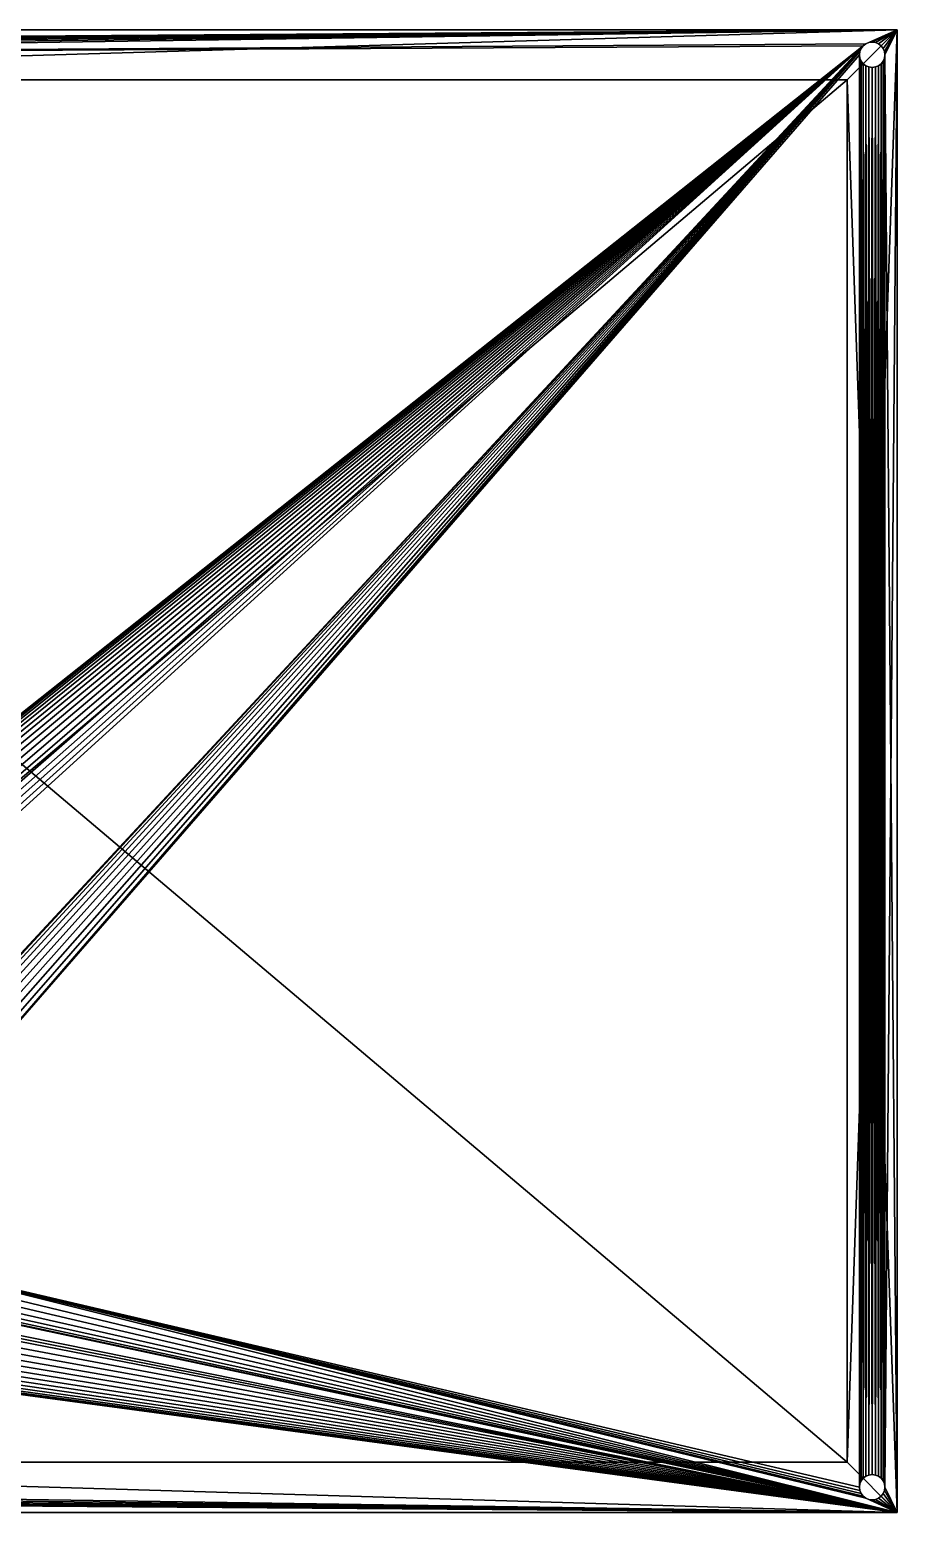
# Model space of a CAD drawing. Extents: x -692 to 250, y -336 to 206.
# Drawn here: x 180.6 to 249.6, y 87.6 to 205.6 of the extents above; entities that cross this region are included whole.
import ezdxf

# ---------------------------------------------------------------- set-up
doc = ezdxf.new("R2010")
doc.units = 0
doc.header["$LTSCALE"] = 25.4
doc.layers.get('0').update_dxf_attribs({"color": 13, "linetype": 'CONTINUOUS'})

# ---------------------------------------------------------------- blocks, each defined once
blk = doc.blocks.new('GROUP_1')
at = {"color": 0}
for p, q in [((-4, 114), (134, 114)), ((-4, 114), (134, 114)), ((-4, 114, 31.07), (134, 114, 31.07)), ((-4, 114, 31.07), (134, 114, 31.07)), ((134, 114), (134, -4)), ((134, 114), (134, -4)), ((134, 114), (134, 114, 31.07)), ((134, 114, 31.07), (134, -4, 31.07)), ((134, 114), (134, 114, 31.07)), ((134, 114, 31.07), (134, -4, 31.07)), ((130, 110), (0, 110)), ((130, 110), (0, 110)), ((130, 110, 31.07), (0, 110, 31.07)), ((130, 110, 31.07), (0, 110, 31.07)), ((130, 0), (130, 110)), ((130, 110), (130, 110, 31.07)), ((130, 0, 31.07), (130, 110, 31.07)), ((130, 0), (130, 110)), ((130, 0, 31.07), (130, 110, 31.07)), ((130, 110), (130, 110, 31.07)), ((0, 0), (130, 0)), ((0, 0), (130, 0)), ((0, 0, 31.07), (130, 0, 31.07)), ((0, 0, 31.07), (130, 0, 31.07)), ((130, 0), (130, 0, 31.07)), ((130, 0), (130, 0, 31.07)), ((134, -4), (-4, -4)), ((134, -4, 31.07), (-4, -4, 31.07)), ((134, -4), (-4, -4)), ((134, -4, 31.07), (-4, -4, 31.07)), ((134, -4), (134, -4, 31.07)), ((134, -4), (134, -4, 31.07))]:
    blk.add_line(p, q, dxfattribs=at)
mesh = blk.add_polyface(dxfattribs=at)
corners = [(-4, 114), (0, 110), (-4, -4), (134, 114), (130, 110), (130, 0), (0, 0), (134, -4)]
mesh.append_faces([[corners[k] for k in face] for face in [(0, 1, 2), (1, 3, 4), (4, 3, 5), (2, 6, 7), (6, 2, 1), (7, 5, 3)]], dxfattribs={"vtx0": -1, "vtx1": -1, "color": 0})
mesh.append_faces([[corners[k] for k in face] for face in [(1, 0, 3), (7, 6, 5)]], dxfattribs={"vtx0": -1, "vtx2": -1, "color": 0})
mesh = blk.add_polyface(dxfattribs=at)
corners = [(-4, 114, 31.07), (134, 114), (-4, 114), (134, 114, 31.07)]
mesh.append_faces([[corners[k] for k in face] for face in [(0, 1, 2), (1, 0, 3)]], dxfattribs={"vtx0": -1, "color": 0})
mesh = blk.add_polyface(dxfattribs=at)
corners = [(-4, -4, 31.07), (0, 0, 31.07), (-4, 114, 31.07), (134, -4, 31.07), (130, 0, 31.07), (130, 110, 31.07), (0, 110, 31.07), (134, 114, 31.07)]
mesh.append_faces([[corners[k] for k in face] for face in [(0, 1, 2), (1, 3, 4), (4, 3, 5), (2, 6, 7), (6, 2, 1), (7, 5, 3)]], dxfattribs={"vtx0": -1, "vtx1": -1, "color": 0})
mesh.append_faces([[corners[k] for k in face] for face in [(1, 0, 3), (7, 6, 5)]], dxfattribs={"vtx0": -1, "vtx2": -1, "color": 0})
mesh = blk.add_polyface(dxfattribs=at)
corners = [(134, 114), (134, -4, 31.07), (134, -4), (134, 114, 31.07)]
mesh.append_faces([[corners[k] for k in face] for face in [(0, 1, 2), (1, 0, 3)]], dxfattribs={"vtx0": -1, "color": 0})
mesh = blk.add_polyface(dxfattribs=at)
corners = [(130, 110, 31.07), (0, 110), (130, 110), (0, 110, 31.07)]
mesh.append_faces([[corners[k] for k in face] for face in [(0, 1, 2), (1, 0, 3)]], dxfattribs={"vtx0": -1, "color": 0})
mesh = blk.add_polyface(dxfattribs=at)
corners = [(130, 110, 31.07), (130, 0), (130, 0, 31.07), (130, 110)]
mesh.append_faces([[corners[k] for k in face] for face in [(0, 1, 2), (1, 0, 3)]], dxfattribs={"vtx0": -1, "color": 0})
mesh = blk.add_polyface(dxfattribs=at)
corners = [(0, 0, 31.07), (130, 0), (0, 0), (130, 0, 31.07)]
mesh.append_faces([[corners[k] for k in face] for face in [(0, 1, 2), (1, 0, 3)]], dxfattribs={"vtx0": -1, "color": 0})
mesh = blk.add_polyface(dxfattribs=at)
corners = [(134, -4, 31.07), (-4, -4), (134, -4), (-4, -4, 31.07)]
mesh.append_faces([[corners[k] for k in face] for face in [(0, 1, 2), (1, 0, 3)]], dxfattribs={"vtx0": -1, "color": 0})
blk = doc.blocks.new('GROUP_2')
at = {"color": 0}
for p, q in [((0, 110), (130, 110)), ((0, 0), (0, 110)), ((0, 0), (0, 110)), ((0, 0, 4), (0, 110, 4)), ((0, 110), (0, 110, 4)), ((0, 110, 4), (130, 110, 4)), ((0, 0, 4), (0, 110, 4)), ((0, 110), (130, 110)), ((0, 110), (0, 110, 4)), ((0, 110, 4), (130, 110, 4)), ((130, 110), (130, 0)), ((130, 110), (130, 0)), ((130, 110), (130, 110, 4)), ((130, 110, 4), (130, 0, 4)), ((130, 110, 4), (130, 0, 4)), ((130, 110), (130, 110, 4)), ((130, 0), (0, 0)), ((0, 0), (0, 0, 4)), ((130, 0, 4), (0, 0, 4)), ((130, 0), (0, 0)), ((130, 0, 4), (0, 0, 4)), ((0, 0), (0, 0, 4)), ((130, 0), (130, 0, 4)), ((130, 0), (130, 0, 4))]:
    blk.add_line(p, q, dxfattribs=at)
mesh = blk.add_polyface(dxfattribs=at)
corners = [(130, 110), (0, 0), (0, 110), (130, 0)]
mesh.append_faces([[corners[k] for k in face] for face in [(0, 1, 2), (1, 0, 3)]], dxfattribs={"vtx0": -1, "color": 0})
mesh = blk.add_polyface(dxfattribs=at)
corners = [(0, 110, 4), (0, 0), (0, 0, 4), (0, 110)]
mesh.append_faces([[corners[k] for k in face] for face in [(0, 1, 2), (1, 0, 3)]], dxfattribs={"vtx0": -1, "color": 0})
mesh = blk.add_polyface(dxfattribs=at)
corners = [(130, 0, 4), (0, 110, 4), (0, 0, 4), (130, 110, 4)]
mesh.append_faces([[corners[k] for k in face] for face in [(0, 1, 2), (1, 0, 3)]], dxfattribs={"vtx0": -1, "color": 0})
mesh = blk.add_polyface(dxfattribs=at)
corners = [(0, 110, 4), (130, 110), (0, 110), (130, 110, 4)]
mesh.append_faces([[corners[k] for k in face] for face in [(0, 1, 2), (1, 0, 3)]], dxfattribs={"vtx0": -1, "color": 0})
mesh = blk.add_polyface(dxfattribs=at)
corners = [(130, 110), (130, 0, 4), (130, 0), (130, 110, 4)]
mesh.append_faces([[corners[k] for k in face] for face in [(0, 1, 2), (1, 0, 3)]], dxfattribs={"vtx0": -1, "color": 0})
mesh = blk.add_polyface(dxfattribs=at)
corners = [(130, 0, 4), (0, 0), (130, 0), (0, 0, 4)]
mesh.append_faces([[corners[k] for k in face] for face in [(0, 1, 2), (1, 0, 3)]], dxfattribs={"vtx0": -1, "color": 0})
blk = doc.blocks.new('GROUP_3')
at = {"color": 0}
for p, q in [((-4, 114), (134, 114)), ((-4, 114, 4), (134, 114, 4)), ((-4, 114), (134, 114)), ((-4, 114, 4), (134, 114, 4)), ((134, 114), (134, -4)), ((134, 114, 4), (134, -4, 4)), ((134, 114), (134, 114, 4)), ((134, 114), (134, -4)), ((134, 114), (134, 114, 4)), ((134, 114, 4), (134, -4, 4)), ((131, 112), (131.03, 112.26)), ((131, 112, 4), (131.03, 112.26, 4)), ((131, 112), (131.03, 112.26)), ((131, 112, 4), (131.03, 112.26, 4)), ((131.03, 112.26), (131.13, 112.5)), ((131.03, 112.26, 4), (131.13, 112.5, 4)), ((131.03, 112.26), (131.13, 112.5)), ((131.03, 112.26, 4), (131.13, 112.5, 4)), ((131.03, 112.26), (131.03, 112.26, 4)), ((131.03, 112.26), (131.03, 112.26, 4)), ((131.13, 112.5), (131.29, 112.71)), ((131.13, 112.5, 4), (131.29, 112.71, 4)), ((131.13, 112.5), (131.29, 112.71)), ((131.13, 112.5, 4), (131.29, 112.71, 4)), ((131.13, 112.5), (131.13, 112.5, 4)), ((131.13, 112.5), (131.13, 112.5, 4)), ((131.29, 112.71), (131.5, 112.87)), ((131.29, 112.71, 4), (131.5, 112.87, 4)), ((131.29, 112.71), (131.5, 112.87)), ((131.29, 112.71, 4), (131.5, 112.87, 4)), ((131.29, 112.71), (131.29, 112.71, 4)), ((131.29, 112.71), (131.29, 112.71, 4)), ((131.5, 112.87), (131.74, 112.97)), ((131.5, 112.87, 4), (131.74, 112.97, 4)), ((131.5, 112.87), (131.74, 112.97)), ((131.5, 112.87, 4), (131.74, 112.97, 4)), ((131.5, 112.87), (131.5, 112.87, 4)), ((131.5, 112.87), (131.5, 112.87, 4)), ((131.74, 112.97), (132, 113)), ((131.74, 112.97, 4), (132, 113, 4)), ((131.74, 112.97), (132, 113)), ((131.74, 112.97, 4), (132, 113, 4)), ((131.74, 112.97), (131.74, 112.97, 4)), ((131.74, 112.97), (131.74, 112.97, 4)), ((132, 113), (132.26, 112.97)), ((132, 113, 4), (132.26, 112.97, 4)), ((132, 113), (132, 113, 4)), ((132, 113), (132.26, 112.97)), ((132, 113, 4), (132.26, 112.97, 4)), ((132, 113), (132, 113, 4)), ((132.26, 112.97), (132.5, 112.87)), ((132.26, 112.97, 4), (132.5, 112.87, 4)), ((132.26, 112.97), (132.26, 112.97, 4)), ((132.26, 112.97), (132.5, 112.87)), ((132.26, 112.97, 4), (132.5, 112.87, 4)), ((132.26, 112.97), (132.26, 112.97, 4)), ((132.5, 112.87), (132.71, 112.71)), ((132.5, 112.87, 4), (132.71, 112.71, 4)), ((132.5, 112.87), (132.71, 112.71)), ((132.5, 112.87, 4), (132.71, 112.71, 4)), ((132.5, 112.87), (132.5, 112.87, 4)), ((132.5, 112.87), (132.5, 112.87, 4)), ((132.71, 112.71), (132.87, 112.5)), ((132.71, 112.71, 4), (132.87, 112.5, 4)), ((132.71, 112.71), (132.87, 112.5)), ((132.71, 112.71, 4), (132.87, 112.5, 4)), ((132.71, 112.71), (132.71, 112.71, 4)), ((132.71, 112.71), (132.71, 112.71, 4)), ((132.87, 112.5), (132.97, 112.26)), ((132.87, 112.5, 4), (132.97, 112.26, 4)), ((132.87, 112.5), (132.87, 112.5, 4)), ((132.87, 112.5), (132.97, 112.26)), ((132.87, 112.5, 4), (132.97, 112.26, 4)), ((132.87, 112.5), (132.87, 112.5, 4)), ((132.97, 112.26), (133, 112)), ((132.97, 112.26, 4), (133, 112, 4)), ((132.97, 112.26), (133, 112)), ((132.97, 112.26, 4), (133, 112, 4)), ((132.97, 112.26), (132.97, 112.26, 4)), ((132.97, 112.26), (132.97, 112.26, 4)), ((131.03, 111.74), (131, 112)), ((131.03, 111.74, 4), (131, 112, 4)), ((131.03, 111.74), (131, 112)), ((131, 112), (131, 112, 4)), ((131.03, 111.74, 4), (131, 112, 4)), ((131, 112), (131, 112, 4)), ((131.13, 111.5), (131.03, 111.74)), ((131.13, 111.5, 4), (131.03, 111.74, 4)), ((131.03, 111.74), (131.03, 111.74, 4)), ((131.13, 111.5), (131.03, 111.74)), ((131.03, 111.74), (131.03, 111.74, 4)), ((131.13, 111.5, 4), (131.03, 111.74, 4)), ((131.29, 111.29), (131.13, 111.5)), ((131.29, 111.29, 4), (131.13, 111.5, 4)), ((131.29, 111.29), (131.13, 111.5)), ((131.13, 111.5), (131.13, 111.5, 4)), ((131.29, 111.29, 4), (131.13, 111.5, 4)), ((131.13, 111.5), (131.13, 111.5, 4)), ((131.5, 111.13), (131.29, 111.29)), ((131.5, 111.13, 4), (131.29, 111.29, 4)), ((131.5, 111.13), (131.29, 111.29)), ((131.29, 111.29), (131.29, 111.29, 4)), ((131.5, 111.13, 4), (131.29, 111.29, 4)), ((131.29, 111.29), (131.29, 111.29, 4)), ((131.74, 111.03), (131.5, 111.13)), ((131.74, 111.03, 4), (131.5, 111.13, 4)), ((131.5, 111.13), (131.5, 111.13, 4)), ((131.74, 111.03), (131.5, 111.13)), ((131.5, 111.13), (131.5, 111.13, 4)), ((131.74, 111.03, 4), (131.5, 111.13, 4)), ((132, 111), (131.74, 111.03)), ((132, 111, 4), (131.74, 111.03, 4)), ((131.74, 111.03), (131.74, 111.03, 4)), ((132, 111), (131.74, 111.03)), ((131.74, 111.03), (131.74, 111.03, 4)), ((132, 111, 4), (131.74, 111.03, 4)), ((132.26, 111.03), (132, 111)), ((132.26, 111.03, 4), (132, 111, 4)), ((132.26, 111.03), (132, 111)), ((132.26, 111.03, 4), (132, 111, 4)), ((132, 111), (132, 111, 4)), ((132, 111), (132, 111, 4)), ((132.5, 111.13), (132.26, 111.03)), ((132.5, 111.13, 4), (132.26, 111.03, 4)), ((132.5, 111.13), (132.26, 111.03)), ((132.5, 111.13, 4), (132.26, 111.03, 4)), ((132.26, 111.03), (132.26, 111.03, 4)), ((132.26, 111.03), (132.26, 111.03, 4)), ((132.71, 111.29), (132.5, 111.13)), ((132.71, 111.29, 4), (132.5, 111.13, 4)), ((132.71, 111.29), (132.5, 111.13)), ((132.71, 111.29, 4), (132.5, 111.13, 4)), ((132.5, 111.13), (132.5, 111.13, 4)), ((132.5, 111.13), (132.5, 111.13, 4)), ((132.87, 111.5), (132.71, 111.29)), ((132.87, 111.5, 4), (132.71, 111.29, 4)), ((132.87, 111.5), (132.71, 111.29)), ((132.87, 111.5, 4), (132.71, 111.29, 4)), ((132.71, 111.29), (132.71, 111.29, 4)), ((132.71, 111.29), (132.71, 111.29, 4)), ((132.97, 111.74), (132.87, 111.5)), ((132.97, 111.74, 4), (132.87, 111.5, 4)), ((132.97, 111.74), (132.87, 111.5)), ((132.97, 111.74, 4), (132.87, 111.5, 4)), ((132.87, 111.5), (132.87, 111.5, 4)), ((132.87, 111.5), (132.87, 111.5, 4)), ((133, 112), (132.97, 111.74)), ((133, 112, 4), (132.97, 111.74, 4)), ((133, 112), (132.97, 111.74)), ((133, 112, 4), (132.97, 111.74, 4)), ((132.97, 111.74), (132.97, 111.74, 4)), ((132.97, 111.74), (132.97, 111.74, 4)), ((133, 112), (133, 112, 4)), ((133, 112), (133, 112, 4)), ((131.5, -1.13), (131.29, -1.29)), ((131.5, -1.13, 4), (131.29, -1.29, 4)), ((131.5, -1.13), (131.29, -1.29)), ((131.5, -1.13, 4), (131.29, -1.29, 4)), ((131.74, -1.03), (131.5, -1.13)), ((131.74, -1.03, 4), (131.5, -1.13, 4)), ((131.74, -1.03), (131.5, -1.13)), ((131.74, -1.03, 4), (131.5, -1.13, 4)), ((131.5, -1.13), (131.5, -1.13, 4)), ((131.5, -1.13), (131.5, -1.13, 4)), ((132, -1), (131.74, -1.03)), ((132, -1, 4), (131.74, -1.03, 4)), ((132, -1), (131.74, -1.03)), ((132, -1, 4), (131.74, -1.03, 4)), ((131.74, -1.03), (131.74, -1.03, 4)), ((131.74, -1.03), (131.74, -1.03, 4)), ((132.26, -1.03), (132, -1)), ((132.26, -1.03, 4), (132, -1, 4)), ((132, -1), (132, -1, 4)), ((132.26, -1.03), (132, -1)), ((132.26, -1.03, 4), (132, -1, 4)), ((132, -1), (132, -1, 4)), ((132.5, -1.13), (132.26, -1.03)), ((132.5, -1.13, 4), (132.26, -1.03, 4)), ((132.5, -1.13), (132.26, -1.03)), ((132.5, -1.13, 4), (132.26, -1.03, 4)), ((132.26, -1.03), (132.26, -1.03, 4)), ((132.26, -1.03), (132.26, -1.03, 4)), ((132.71, -1.29), (132.5, -1.13)), ((132.71, -1.29, 4), (132.5, -1.13, 4)), ((132.71, -1.29), (132.5, -1.13)), ((132.71, -1.29, 4), (132.5, -1.13, 4)), ((132.5, -1.13), (132.5, -1.13, 4)), ((132.5, -1.13), (132.5, -1.13, 4)), ((131.03, -1.74), (131, -2)), ((131.03, -1.74, 4), (131, -2, 4)), ((131.03, -1.74), (131, -2)), ((131.03, -1.74, 4), (131, -2, 4)), ((131, -2), (131.03, -2.26)), ((131, -2, 4), (131.03, -2.26, 4)), ((131, -2), (131.03, -2.26)), ((131, -2), (131, -2, 4)), ((131, -2, 4), (131.03, -2.26, 4)), ((131, -2), (131, -2, 4)), ((131.13, -1.5), (131.03, -1.74)), ((131.13, -1.5, 4), (131.03, -1.74, 4)), ((131.13, -1.5), (131.03, -1.74)), ((131.13, -1.5, 4), (131.03, -1.74, 4)), ((131.03, -1.74), (131.03, -1.74, 4)), ((131.03, -1.74), (131.03, -1.74, 4)), ((131.03, -2.26), (131.13, -2.5)), ((131.03, -2.26, 4), (131.13, -2.5, 4)), ((131.03, -2.26), (131.03, -2.26, 4)), ((131.03, -2.26), (131.13, -2.5)), ((131.03, -2.26), (131.03, -2.26, 4)), ((131.03, -2.26, 4), (131.13, -2.5, 4)), ((131.29, -1.29), (131.13, -1.5)), ((131.29, -1.29, 4), (131.13, -1.5, 4)), ((131.29, -1.29), (131.13, -1.5)), ((131.29, -1.29, 4), (131.13, -1.5, 4)), ((131.13, -1.5), (131.13, -1.5, 4)), ((131.13, -1.5), (131.13, -1.5, 4)), ((131.29, -1.29), (131.29, -1.29, 4)), ((131.29, -1.29), (131.29, -1.29, 4)), ((132.87, -1.5), (132.71, -1.29)), ((132.87, -1.5, 4), (132.71, -1.29, 4)), ((132.71, -1.29), (132.71, -1.29, 4)), ((132.87, -1.5), (132.71, -1.29)), ((132.87, -1.5, 4), (132.71, -1.29, 4)), ((132.71, -1.29), (132.71, -1.29, 4)), ((132.97, -1.74), (132.87, -1.5)), ((132.97, -1.74, 4), (132.87, -1.5, 4)), ((132.97, -1.74), (132.87, -1.5)), ((132.97, -1.74, 4), (132.87, -1.5, 4)), ((132.87, -1.5), (132.87, -1.5, 4)), ((132.87, -1.5), (132.87, -1.5, 4)), ((132.87, -2.5), (132.97, -2.26)), ((132.87, -2.5, 4), (132.97, -2.26, 4)), ((132.87, -2.5), (132.97, -2.26)), ((132.87, -2.5, 4), (132.97, -2.26, 4)), ((133, -2), (132.97, -1.74)), ((133, -2, 4), (132.97, -1.74, 4)), ((132.97, -1.74), (132.97, -1.74, 4)), ((133, -2), (132.97, -1.74)), ((133, -2, 4), (132.97, -1.74, 4)), ((132.97, -1.74), (132.97, -1.74, 4)), ((132.97, -2.26), (133, -2)), ((132.97, -2.26, 4), (133, -2, 4)), ((132.97, -2.26), (133, -2)), ((132.97, -2.26, 4), (133, -2, 4)), ((132.97, -2.26), (132.97, -2.26, 4)), ((132.97, -2.26), (132.97, -2.26, 4)), ((133, -2), (133, -2, 4)), ((133, -2), (133, -2, 4)), ((131.13, -2.5), (131.29, -2.71)), ((131.13, -2.5, 4), (131.29, -2.71, 4)), ((131.13, -2.5), (131.13, -2.5, 4)), ((131.13, -2.5), (131.29, -2.71)), ((131.13, -2.5), (131.13, -2.5, 4)), ((131.13, -2.5, 4), (131.29, -2.71, 4)), ((131.29, -2.71), (131.5, -2.87)), ((131.29, -2.71, 4), (131.5, -2.87, 4)), ((131.29, -2.71), (131.29, -2.71, 4)), ((131.29, -2.71), (131.5, -2.87)), ((131.29, -2.71), (131.29, -2.71, 4)), ((131.29, -2.71, 4), (131.5, -2.87, 4)), ((131.5, -2.87), (131.74, -2.97)), ((131.5, -2.87, 4), (131.74, -2.97, 4)), ((131.5, -2.87), (131.5, -2.87, 4)), ((131.5, -2.87), (131.74, -2.97)), ((131.5, -2.87), (131.5, -2.87, 4)), ((131.5, -2.87, 4), (131.74, -2.97, 4)), ((131.74, -2.97), (132, -3)), ((131.74, -2.97, 4), (132, -3, 4)), ((131.74, -2.97), (131.74, -2.97, 4)), ((131.74, -2.97), (132, -3)), ((131.74, -2.97), (131.74, -2.97, 4)), ((131.74, -2.97, 4), (132, -3, 4)), ((132, -3), (132.26, -2.97)), ((132, -3, 4), (132.26, -2.97, 4)), ((132, -3), (132.26, -2.97)), ((132, -3, 4), (132.26, -2.97, 4)), ((132, -3), (132, -3, 4)), ((132, -3), (132, -3, 4)), ((132.26, -2.97), (132.5, -2.87)), ((132.26, -2.97, 4), (132.5, -2.87, 4)), ((132.26, -2.97), (132.5, -2.87)), ((132.26, -2.97, 4), (132.5, -2.87, 4)), ((132.26, -2.97), (132.26, -2.97, 4)), ((132.26, -2.97), (132.26, -2.97, 4)), ((132.5, -2.87), (132.71, -2.71)), ((132.5, -2.87, 4), (132.71, -2.71, 4)), ((132.5, -2.87), (132.71, -2.71)), ((132.5, -2.87, 4), (132.71, -2.71, 4)), ((132.5, -2.87), (132.5, -2.87, 4)), ((132.5, -2.87), (132.5, -2.87, 4)), ((132.71, -2.71), (132.87, -2.5)), ((132.71, -2.71, 4), (132.87, -2.5, 4)), ((132.71, -2.71), (132.87, -2.5)), ((132.71, -2.71, 4), (132.87, -2.5, 4)), ((132.71, -2.71), (132.71, -2.71, 4)), ((132.71, -2.71), (132.71, -2.71, 4)), ((132.87, -2.5), (132.87, -2.5, 4)), ((132.87, -2.5), (132.87, -2.5, 4)), ((134, -4), (-4, -4)), ((134, -4, 4), (-4, -4, 4)), ((134, -4), (-4, -4)), ((134, -4, 4), (-4, -4, 4)), ((134, -4), (134, -4, 4)), ((134, -4), (134, -4, 4))]:
    blk.add_line(p, q, dxfattribs=at)
mesh = blk.add_polyface(dxfattribs=at)
corners = [(-4, 114), (-3, 112), (-4, -4), (-2.97, 112.26), (-2.87, 112.5), (-2.71, 112.71), (-2.5, 112.87), (-2.26, 112.97), (-2, 113), (134, 114), (-1.74, 112.97), (-1.5, 112.87), (-1.29, 112.71), (-1.13, 112.5), (-1.03, 112.26), (-1, 112), (131.5, 112.87), (131.29, 112.71), (17.14, 22.15), (16.56, 21.67), (16.05, 21.12), (-1, -2), (15.6, 20.51), (15.24, 19.85), (14.96, 19.15), (14.77, 18.42), (14.68, 17.67), (14.68, 16.92), (17.78, 22.55), (18.46, 22.87), (19.18, 23.1), (19.92, 23.24), (20.67, 23.29), (21.42, 23.24), (22.16, 23.1), (22.88, 22.87), (23.56, 22.55), (24.2, 22.14), (24.78, 21.66), (25.29, 21.11), (25.73, 20.5), (26.1, 19.84), (26.37, 19.14), (26.56, 18.41), (26.66, 17.66), (44.41, 19.06), (44.01, 18.54), (43.76, 17.94), (43.68, 17.29), (44.93, 19.46), (45.53, 19.7), (46.18, 19.79), (46.83, 19.7), (47.43, 19.46), (47.95, 19.06), (48.34, 18.54), (48.59, 17.94), (48.68, 17.29), (131.13, 112.5), (131.03, 112.26), (131, 112), (131.74, 112.97), (132, 113), (132.26, 112.97), (132.5, 112.87), (132.71, 112.71), (132.87, 112.5), (132.97, 112.26), (133, 112), (133, -2), (-2, -3), (134, -4), (-2.26, -2.97), (-2.5, -2.87), (-2.71, -2.71), (-2.87, -2.5), (-2.97, -2.26), (-3, -2), (-1.74, -2.97), (-1.5, -2.87), (-1.29, -2.71), (-1.13, -2.5), (-1.03, -2.26), (19.91, 11.34), (19.17, 11.48), (18.46, 11.71), (17.78, 12.03), (17.14, 12.44), (16.56, 12.92), (16.04, 13.47), (15.6, 14.08), (15.24, 14.74), (14.96, 15.44), (14.77, 16.17), (20.67, 11.29), (21.42, 11.34), (22.16, 11.48), (22.87, 11.71), (23.56, 12.03), (24.19, 12.43), (24.77, 12.91), (25.29, 13.46), (25.73, 14.07), (26.1, 14.73), (26.37, 15.43), (26.56, 16.16), (26.66, 16.91), (26.66, 17.29), (45.53, 14.88), (44.93, 15.12), (44.41, 15.52), (44.01, 16.04), (43.76, 16.64), (46.18, 14.79), (46.83, 14.88), (47.43, 15.12), (47.95, 15.52), (48.34, 16.04), (48.59, 16.64), (131.5, -2.87), (131.29, -2.71), (131.13, -2.5), (131.03, -2.26), (131, -2), (131.74, -2.97), (132, -3), (132.26, -2.97), (132.5, -2.87), (132.71, -2.71), (132.87, -2.5), (132.97, -2.26), (131.03, 111.74), (131.03, -1.74), (131.13, 111.5), (131.13, -1.5), (131.29, 111.29), (131.29, -1.29), (131.5, 111.13), (131.5, -1.13), (131.74, 111.03), (131.74, -1.03), (132, 111), (132, -1), (132.26, 111.03), (132.26, -1.03), (132.5, 111.13), (132.5, -1.13), (132.71, 111.29), (132.71, -1.29), (132.87, 111.5), (132.87, -1.5), (132.97, 111.74), (132.97, -1.74), (-2.97, 111.74), (-2.97, -1.74), (-2.87, 111.5), (-2.87, -1.5), (-2.71, 111.29), (-2.71, -1.29), (-2.5, 111.13), (-2.5, -1.13), (-2.26, 111.03), (-2.26, -1.03), (-2, 111), (-2, -1), (-1.74, 111.03), (-1.74, -1.03), (-1.5, 111.13), (-1.5, -1.13), (-1.29, 111.29), (-1.29, -1.29), (-1.13, 111.5), (-1.13, -1.5), (-1.03, 111.74), (-1.03, -1.74)]
mesh.append_faces([[corners[k] for k in face] for face in [(0, 1, 2), (1, 0, 3), (3, 0, 4), (4, 0, 5), (5, 0, 6), (6, 0, 7), (7, 0, 8), (8, 9, 10), (10, 9, 11), (11, 9, 12), (12, 9, 13), (13, 9, 14), (14, 9, 15), (18, 17, 28), (28, 17, 29), (29, 17, 30), (30, 17, 31), (31, 17, 32), (32, 17, 33), (33, 17, 34), (34, 17, 35), (35, 17, 36), (36, 17, 37), (37, 17, 38), (38, 17, 39), (39, 17, 40), (40, 17, 41), (41, 17, 42), (42, 17, 43), (43, 17, 44), (45, 17, 49), (49, 17, 50), (50, 17, 51), (51, 17, 52), (52, 17, 53), (53, 17, 54), (54, 17, 55), (55, 17, 56), (56, 17, 57), (16, 9, 61), (61, 9, 62), (62, 9, 63), (63, 9, 64), (64, 9, 65), (65, 9, 66), (66, 9, 67), (67, 9, 68), (2, 70, 71), (70, 2, 72), (72, 2, 73), (73, 2, 74), (74, 2, 75), (75, 2, 76), (76, 2, 77), (83, 21, 84), (84, 21, 85), (85, 21, 86), (86, 21, 87), (87, 21, 88), (88, 21, 89), (89, 21, 90), (90, 21, 91), (91, 21, 92), (92, 21, 93), (93, 21, 27), (108, 44, 109), (109, 44, 110), (110, 44, 111), (111, 44, 112), (112, 44, 48), (119, 57, 120), (120, 57, 121), (121, 57, 122), (122, 57, 123), (71, 69, 9), (131, 123, 60), (123, 131, 132), (132, 133, 134), (134, 135, 136), (136, 137, 138), (138, 139, 140), (140, 141, 142), (142, 143, 144), (144, 145, 146), (146, 147, 148), (148, 149, 150), (150, 151, 152), (152, 68, 69), (153, 77, 1), (77, 153, 154), (154, 155, 156), (156, 157, 158), (158, 159, 160), (160, 161, 162), (162, 163, 164), (164, 165, 166), (166, 167, 168), (168, 169, 170), (170, 171, 172), (172, 173, 174), (174, 15, 21)]], dxfattribs={"vtx0": -1, "vtx1": -1, "color": 0})
mesh.append_faces([[corners[k] for k in face] for face in [(15, 9, 16), (15, 17, 18), (15, 20, 21), (44, 17, 45), (68, 9, 69), (77, 2, 1), (71, 21, 83), (71, 44, 108), (71, 57, 119), (123, 57, 60)]], dxfattribs={"vtx0": -1, "vtx1": -1, "vtx2": -1, "color": 0})
mesh.append_faces([[corners[k] for k in face] for face in [(8, 0, 9), (15, 16, 17), (15, 18, 19), (15, 19, 20), (21, 20, 22), (21, 22, 23), (21, 23, 24), (21, 24, 25), (21, 25, 26), (21, 26, 27), (44, 45, 46), (44, 46, 47), (44, 47, 48), (57, 17, 58), (57, 58, 59), (57, 59, 60), (71, 70, 78), (71, 78, 79), (71, 79, 80), (71, 80, 81), (71, 81, 82), (71, 82, 21), (71, 83, 94), (71, 94, 95), (71, 95, 96), (71, 96, 97), (71, 97, 98), (71, 98, 99), (71, 99, 100), (71, 100, 101), (71, 101, 102), (71, 102, 103), (71, 103, 104), (71, 104, 105), (71, 105, 106), (71, 106, 107), (71, 107, 44), (71, 108, 113), (71, 113, 114), (71, 114, 115), (71, 115, 116), (71, 116, 117), (71, 117, 118), (71, 118, 57), (71, 119, 124), (71, 124, 125), (71, 125, 126), (71, 126, 127), (71, 127, 128), (71, 128, 129), (71, 129, 130), (71, 130, 69), (132, 131, 133), (134, 133, 135), (136, 135, 137), (138, 137, 139), (140, 139, 141), (142, 141, 143), (144, 143, 145), (146, 145, 147), (148, 147, 149), (150, 149, 151), (152, 151, 68), (154, 153, 155), (156, 155, 157), (158, 157, 159), (160, 159, 161), (162, 161, 163), (164, 163, 165), (166, 165, 167), (168, 167, 169), (170, 169, 171), (172, 171, 173), (174, 173, 15)]], dxfattribs={"vtx0": -1, "vtx2": -1, "color": 0})
mesh = blk.add_polyface(dxfattribs=at)
corners = [(-4, -4, 4), (-3, -2, 4), (-4, 114, 4), (-2.97, -2.26, 4), (-2.87, -2.5, 4), (-2.71, -2.71, 4), (-2.5, -2.87, 4), (-2.26, -2.97, 4), (-2, -3, 4), (134, -4, 4), (-1.74, -2.97, 4), (-1.5, -2.87, 4), (-1.29, -2.71, 4), (-1.13, -2.5, 4), (-1.03, -2.26, 4), (-1, -2, 4), (19.91, 11.34, 4), (19.17, 11.48, 4), (18.46, 11.71, 4), (17.78, 12.03, 4), (17.14, 12.44, 4), (16.56, 12.92, 4), (16.04, 13.47, 4), (15.6, 14.08, 4), (15.24, 14.74, 4), (14.96, 15.44, 4), (14.77, 16.17, 4), (-1, 112, 4), (14.68, 16.92, 4), (20.67, 11.29, 4), (21.42, 11.34, 4), (22.16, 11.48, 4), (22.87, 11.71, 4), (23.56, 12.03, 4), (24.19, 12.43, 4), (24.77, 12.91, 4), (25.29, 13.46, 4), (25.73, 14.07, 4), (26.1, 14.73, 4), (26.37, 15.43, 4), (26.56, 16.16, 4), (26.66, 16.91, 4), (26.66, 17.29, 4), (26.66, 17.66, 4), (45.53, 14.88, 4), (44.93, 15.12, 4), (44.41, 15.52, 4), (44.01, 16.04, 4), (43.76, 16.64, 4), (43.68, 17.29, 4), (46.18, 14.79, 4), (46.83, 14.88, 4), (47.43, 15.12, 4), (47.95, 15.52, 4), (48.34, 16.04, 4), (48.59, 16.64, 4), (48.68, 17.29, 4), (131.5, -2.87, 4), (131.29, -2.71, 4), (131.13, -2.5, 4), (131.03, -2.26, 4), (131, -2, 4), (131.74, -2.97, 4), (132, -3, 4), (132.26, -2.97, 4), (132.5, -2.87, 4), (132.71, -2.71, 4), (132.87, -2.5, 4), (132.97, -2.26, 4), (133, -2, 4), (133, 112, 4), (-2, 113, 4), (134, 114, 4), (-2.26, 112.97, 4), (-2.5, 112.87, 4), (-2.71, 112.71, 4), (-2.87, 112.5, 4), (-2.97, 112.26, 4), (-3, 112, 4), (-1.74, 112.97, 4), (-1.5, 112.87, 4), (-1.29, 112.71, 4), (-1.13, 112.5, 4), (-1.03, 112.26, 4), (131.5, 112.87, 4), (131.29, 112.71, 4), (17.14, 22.15, 4), (16.56, 21.67, 4), (16.05, 21.12, 4), (15.6, 20.51, 4), (15.24, 19.85, 4), (14.96, 19.15, 4), (14.77, 18.42, 4), (14.68, 17.67, 4), (17.78, 22.55, 4), (18.46, 22.87, 4), (19.18, 23.1, 4), (19.92, 23.24, 4), (20.67, 23.29, 4), (21.42, 23.24, 4), (22.16, 23.1, 4), (22.88, 22.87, 4), (23.56, 22.55, 4), (24.2, 22.14, 4), (24.78, 21.66, 4), (25.29, 21.11, 4), (25.73, 20.5, 4), (26.1, 19.84, 4), (26.37, 19.14, 4), (26.56, 18.41, 4), (44.41, 19.06, 4), (44.01, 18.54, 4), (43.76, 17.94, 4), (44.93, 19.46, 4), (45.53, 19.7, 4), (46.18, 19.79, 4), (46.83, 19.7, 4), (47.43, 19.46, 4), (47.95, 19.06, 4), (48.34, 18.54, 4), (48.59, 17.94, 4), (131.13, 112.5, 4), (131.03, 112.26, 4), (131, 112, 4), (131.74, 112.97, 4), (132, 113, 4), (132.26, 112.97, 4), (132.5, 112.87, 4), (132.71, 112.71, 4), (132.87, 112.5, 4), (132.97, 112.26, 4), (131.03, -1.74, 4), (131.03, 111.74, 4), (131.13, -1.5, 4), (131.13, 111.5, 4), (131.29, -1.29, 4), (131.29, 111.29, 4), (131.5, -1.13, 4), (131.5, 111.13, 4), (131.74, -1.03, 4), (131.74, 111.03, 4), (132, -1, 4), (132, 111, 4), (132.26, -1.03, 4), (132.26, 111.03, 4), (132.5, -1.13, 4), (132.5, 111.13, 4), (132.71, -1.29, 4), (132.71, 111.29, 4), (132.87, -1.5, 4), (132.87, 111.5, 4), (132.97, -1.74, 4), (132.97, 111.74, 4), (-2.97, -1.74, 4), (-2.97, 111.74, 4), (-2.87, -1.5, 4), (-2.87, 111.5, 4), (-2.71, -1.29, 4), (-2.71, 111.29, 4), (-2.5, -1.13, 4), (-2.5, 111.13, 4), (-2.26, -1.03, 4), (-2.26, 111.03, 4), (-2, -1, 4), (-2, 111, 4), (-1.74, -1.03, 4), (-1.74, 111.03, 4), (-1.5, -1.13, 4), (-1.5, 111.13, 4), (-1.29, -1.29, 4), (-1.29, 111.29, 4), (-1.13, -1.5, 4), (-1.13, 111.5, 4), (-1.03, -1.74, 4), (-1.03, 111.74, 4)]
mesh.append_faces([[corners[k] for k in face] for face in [(0, 1, 2), (1, 0, 3), (3, 0, 4), (4, 0, 5), (5, 0, 6), (6, 0, 7), (7, 0, 8), (8, 9, 10), (10, 9, 11), (11, 9, 12), (12, 9, 13), (13, 9, 14), (14, 9, 15), (16, 9, 29), (29, 9, 30), (30, 9, 31), (31, 9, 32), (32, 9, 33), (33, 9, 34), (34, 9, 35), (35, 9, 36), (36, 9, 37), (37, 9, 38), (38, 9, 39), (39, 9, 40), (40, 9, 41), (41, 9, 42), (42, 9, 43), (44, 9, 50), (50, 9, 51), (51, 9, 52), (52, 9, 53), (53, 9, 54), (54, 9, 55), (55, 9, 56), (57, 9, 62), (62, 9, 63), (63, 9, 64), (64, 9, 65), (65, 9, 66), (66, 9, 67), (67, 9, 68), (68, 9, 69), (2, 71, 72), (71, 2, 73), (73, 2, 74), (74, 2, 75), (75, 2, 76), (76, 2, 77), (77, 2, 78), (84, 27, 85), (86, 27, 87), (87, 27, 88), (88, 27, 89), (89, 27, 90), (90, 27, 91), (91, 27, 92), (92, 27, 93), (93, 27, 28), (110, 43, 111), (111, 43, 112), (112, 43, 49), (85, 56, 121), (121, 56, 122), (122, 56, 123), (72, 70, 9), (131, 123, 61), (123, 131, 132), (132, 133, 134), (134, 135, 136), (136, 137, 138), (138, 139, 140), (140, 141, 142), (142, 143, 144), (144, 145, 146), (146, 147, 148), (148, 149, 150), (150, 151, 152), (152, 69, 70), (153, 78, 1), (78, 153, 154), (154, 155, 156), (156, 157, 158), (158, 159, 160), (160, 161, 162), (162, 163, 164), (164, 165, 166), (166, 167, 168), (168, 169, 170), (170, 171, 172), (172, 173, 174), (174, 15, 27)]], dxfattribs={"vtx0": -1, "vtx1": -1, "color": 0})
mesh.append_faces([[corners[k] for k in face] for face in [(15, 9, 16), (15, 26, 27), (43, 9, 44), (56, 9, 57), (69, 9, 70), (78, 2, 1), (72, 27, 84), (85, 27, 86), (85, 43, 110), (123, 56, 61)]], dxfattribs={"vtx0": -1, "vtx1": -1, "vtx2": -1, "color": 0})
mesh.append_faces([[corners[k] for k in face] for face in [(8, 0, 9), (15, 16, 17), (15, 17, 18), (15, 18, 19), (15, 19, 20), (15, 20, 21), (15, 21, 22), (15, 22, 23), (15, 23, 24), (15, 24, 25), (15, 25, 26), (27, 26, 28), (43, 44, 45), (43, 45, 46), (43, 46, 47), (43, 47, 48), (43, 48, 49), (56, 57, 58), (56, 58, 59), (56, 59, 60), (56, 60, 61), (72, 71, 79), (72, 79, 80), (72, 80, 81), (72, 81, 82), (72, 82, 83), (72, 83, 27), (85, 86, 94), (85, 94, 95), (85, 95, 96), (85, 96, 97), (85, 97, 98), (85, 98, 99), (85, 99, 100), (85, 100, 101), (85, 101, 102), (85, 102, 103), (85, 103, 104), (85, 104, 105), (85, 105, 106), (85, 106, 107), (85, 107, 108), (85, 108, 109), (85, 109, 43), (85, 110, 113), (85, 113, 114), (85, 114, 115), (85, 115, 116), (85, 116, 117), (85, 117, 118), (85, 118, 119), (85, 119, 120), (85, 120, 56), (72, 84, 124), (72, 124, 125), (72, 125, 126), (72, 126, 127), (72, 127, 128), (72, 128, 129), (72, 129, 130), (72, 130, 70), (132, 131, 133), (134, 133, 135), (136, 135, 137), (138, 137, 139), (140, 139, 141), (142, 141, 143), (144, 143, 145), (146, 145, 147), (148, 147, 149), (150, 149, 151), (152, 151, 69), (154, 153, 155), (156, 155, 157), (158, 157, 159), (160, 159, 161), (162, 161, 163), (164, 163, 165), (166, 165, 167), (168, 167, 169), (170, 169, 171), (172, 171, 173), (174, 173, 15)]], dxfattribs={"vtx0": -1, "vtx2": -1, "color": 0})
mesh = blk.add_polyface(dxfattribs=at)
corners = [(-4, 114, 4), (134, 114), (-4, 114), (134, 114, 4)]
mesh.append_faces([[corners[k] for k in face] for face in [(0, 1, 2), (1, 0, 3)]], dxfattribs={"vtx0": -1, "color": 0})
mesh = blk.add_polyface(dxfattribs=at)
corners = [(134, 114), (134, -4, 4), (134, -4), (134, 114, 4)]
mesh.append_faces([[corners[k] for k in face] for face in [(0, 1, 2), (1, 0, 3)]], dxfattribs={"vtx0": -1, "color": 0})
mesh = blk.add_polyface(dxfattribs=at)
corners = [(131.03, 112.26), (131, 112, 4), (131, 112), (131.03, 112.26, 4)]
mesh.append_faces([[corners[k] for k in face] for face in [(0, 1, 2), (1, 0, 3)]], dxfattribs={"vtx0": -1, "color": 0})
mesh = blk.add_polyface(dxfattribs=at)
corners = [(131.13, 112.5), (131.03, 112.26, 4), (131.03, 112.26), (131.13, 112.5, 4)]
mesh.append_faces([[corners[k] for k in face] for face in [(0, 1, 2), (1, 0, 3)]], dxfattribs={"vtx0": -1, "color": 0})
mesh = blk.add_polyface(dxfattribs=at)
corners = [(131.29, 112.71), (131.13, 112.5, 4), (131.13, 112.5), (131.29, 112.71, 4)]
mesh.append_faces([[corners[k] for k in face] for face in [(0, 1, 2), (1, 0, 3)]], dxfattribs={"vtx0": -1, "color": 0})
mesh = blk.add_polyface(dxfattribs=at)
corners = [(131.5, 112.87, 4), (131.29, 112.71), (131.5, 112.87), (131.29, 112.71, 4)]
mesh.append_faces([[corners[k] for k in face] for face in [(0, 1, 2), (1, 0, 3)]], dxfattribs={"vtx0": -1, "color": 0})
mesh = blk.add_polyface(dxfattribs=at)
corners = [(131.74, 112.97, 4), (131.5, 112.87), (131.74, 112.97), (131.5, 112.87, 4)]
mesh.append_faces([[corners[k] for k in face] for face in [(0, 1, 2), (1, 0, 3)]], dxfattribs={"vtx0": -1, "color": 0})
mesh = blk.add_polyface(dxfattribs=at)
corners = [(132, 113, 4), (131.74, 112.97), (132, 113), (131.74, 112.97, 4)]
mesh.append_faces([[corners[k] for k in face] for face in [(0, 1, 2), (1, 0, 3)]], dxfattribs={"vtx0": -1, "color": 0})
mesh = blk.add_polyface(dxfattribs=at)
corners = [(132.26, 112.97, 4), (132, 113), (132.26, 112.97), (132, 113, 4)]
mesh.append_faces([[corners[k] for k in face] for face in [(0, 1, 2), (1, 0, 3)]], dxfattribs={"vtx0": -1, "color": 0})
mesh = blk.add_polyface(dxfattribs=at)
corners = [(132.5, 112.87, 4), (132.26, 112.97), (132.5, 112.87), (132.26, 112.97, 4)]
mesh.append_faces([[corners[k] for k in face] for face in [(0, 1, 2), (1, 0, 3)]], dxfattribs={"vtx0": -1, "color": 0})
mesh = blk.add_polyface(dxfattribs=at)
corners = [(132.71, 112.71, 4), (132.5, 112.87), (132.71, 112.71), (132.5, 112.87, 4)]
mesh.append_faces([[corners[k] for k in face] for face in [(0, 1, 2), (1, 0, 3)]], dxfattribs={"vtx0": -1, "color": 0})
mesh = blk.add_polyface(dxfattribs=at)
corners = [(132.71, 112.71, 4), (132.87, 112.5), (132.87, 112.5, 4), (132.71, 112.71)]
mesh.append_faces([[corners[k] for k in face] for face in [(0, 1, 2), (1, 0, 3)]], dxfattribs={"vtx0": -1, "color": 0})
mesh = blk.add_polyface(dxfattribs=at)
corners = [(132.87, 112.5, 4), (132.97, 112.26), (132.97, 112.26, 4), (132.87, 112.5)]
mesh.append_faces([[corners[k] for k in face] for face in [(0, 1, 2), (1, 0, 3)]], dxfattribs={"vtx0": -1, "color": 0})
mesh = blk.add_polyface(dxfattribs=at)
corners = [(132.97, 112.26, 4), (133, 112), (133, 112, 4), (132.97, 112.26)]
mesh.append_faces([[corners[k] for k in face] for face in [(0, 1, 2), (1, 0, 3)]], dxfattribs={"vtx0": -1, "color": 0})
mesh = blk.add_polyface(dxfattribs=at)
corners = [(131, 112), (131.03, 111.74, 4), (131.03, 111.74), (131, 112, 4)]
mesh.append_faces([[corners[k] for k in face] for face in [(0, 1, 2), (1, 0, 3)]], dxfattribs={"vtx0": -1, "color": 0})
mesh = blk.add_polyface(dxfattribs=at)
corners = [(131.03, 111.74), (131.13, 111.5, 4), (131.13, 111.5), (131.03, 111.74, 4)]
mesh.append_faces([[corners[k] for k in face] for face in [(0, 1, 2), (1, 0, 3)]], dxfattribs={"vtx0": -1, "color": 0})
mesh = blk.add_polyface(dxfattribs=at)
corners = [(131.13, 111.5), (131.29, 111.29, 4), (131.29, 111.29), (131.13, 111.5, 4)]
mesh.append_faces([[corners[k] for k in face] for face in [(0, 1, 2), (1, 0, 3)]], dxfattribs={"vtx0": -1, "color": 0})
mesh = blk.add_polyface(dxfattribs=at)
corners = [(131.29, 111.29, 4), (131.5, 111.13), (131.29, 111.29), (131.5, 111.13, 4)]
mesh.append_faces([[corners[k] for k in face] for face in [(0, 1, 2), (1, 0, 3)]], dxfattribs={"vtx0": -1, "color": 0})
mesh = blk.add_polyface(dxfattribs=at)
corners = [(131.5, 111.13, 4), (131.74, 111.03), (131.5, 111.13), (131.74, 111.03, 4)]
mesh.append_faces([[corners[k] for k in face] for face in [(0, 1, 2), (1, 0, 3)]], dxfattribs={"vtx0": -1, "color": 0})
mesh = blk.add_polyface(dxfattribs=at)
corners = [(131.74, 111.03, 4), (132, 111), (131.74, 111.03), (132, 111, 4)]
mesh.append_faces([[corners[k] for k in face] for face in [(0, 1, 2), (1, 0, 3)]], dxfattribs={"vtx0": -1, "color": 0})
mesh = blk.add_polyface(dxfattribs=at)
corners = [(132, 111, 4), (132.26, 111.03), (132, 111), (132.26, 111.03, 4)]
mesh.append_faces([[corners[k] for k in face] for face in [(0, 1, 2), (1, 0, 3)]], dxfattribs={"vtx0": -1, "color": 0})
mesh = blk.add_polyface(dxfattribs=at)
corners = [(132.26, 111.03, 4), (132.5, 111.13), (132.26, 111.03), (132.5, 111.13, 4)]
mesh.append_faces([[corners[k] for k in face] for face in [(0, 1, 2), (1, 0, 3)]], dxfattribs={"vtx0": -1, "color": 0})
mesh = blk.add_polyface(dxfattribs=at)
corners = [(132.5, 111.13, 4), (132.71, 111.29), (132.5, 111.13), (132.71, 111.29, 4)]
mesh.append_faces([[corners[k] for k in face] for face in [(0, 1, 2), (1, 0, 3)]], dxfattribs={"vtx0": -1, "color": 0})
mesh = blk.add_polyface(dxfattribs=at)
corners = [(132.87, 111.5, 4), (132.71, 111.29), (132.71, 111.29, 4), (132.87, 111.5)]
mesh.append_faces([[corners[k] for k in face] for face in [(0, 1, 2), (1, 0, 3)]], dxfattribs={"vtx0": -1, "color": 0})
mesh = blk.add_polyface(dxfattribs=at)
corners = [(132.97, 111.74, 4), (132.87, 111.5), (132.87, 111.5, 4), (132.97, 111.74)]
mesh.append_faces([[corners[k] for k in face] for face in [(0, 1, 2), (1, 0, 3)]], dxfattribs={"vtx0": -1, "color": 0})
mesh = blk.add_polyface(dxfattribs=at)
corners = [(133, 112, 4), (132.97, 111.74), (132.97, 111.74, 4), (133, 112)]
mesh.append_faces([[corners[k] for k in face] for face in [(0, 1, 2), (1, 0, 3)]], dxfattribs={"vtx0": -1, "color": 0})
mesh = blk.add_polyface(dxfattribs=at)
corners = [(131.5, -1.13, 4), (131.29, -1.29), (131.5, -1.13), (131.29, -1.29, 4)]
mesh.append_faces([[corners[k] for k in face] for face in [(0, 1, 2), (1, 0, 3)]], dxfattribs={"vtx0": -1, "color": 0})
mesh = blk.add_polyface(dxfattribs=at)
corners = [(131.74, -1.03, 4), (131.5, -1.13), (131.74, -1.03), (131.5, -1.13, 4)]
mesh.append_faces([[corners[k] for k in face] for face in [(0, 1, 2), (1, 0, 3)]], dxfattribs={"vtx0": -1, "color": 0})
mesh = blk.add_polyface(dxfattribs=at)
corners = [(132, -1, 4), (131.74, -1.03), (132, -1), (131.74, -1.03, 4)]
mesh.append_faces([[corners[k] for k in face] for face in [(0, 1, 2), (1, 0, 3)]], dxfattribs={"vtx0": -1, "color": 0})
mesh = blk.add_polyface(dxfattribs=at)
corners = [(132.26, -1.03, 4), (132, -1), (132.26, -1.03), (132, -1, 4)]
mesh.append_faces([[corners[k] for k in face] for face in [(0, 1, 2), (1, 0, 3)]], dxfattribs={"vtx0": -1, "color": 0})
mesh = blk.add_polyface(dxfattribs=at)
corners = [(132.5, -1.13, 4), (132.26, -1.03), (132.5, -1.13), (132.26, -1.03, 4)]
mesh.append_faces([[corners[k] for k in face] for face in [(0, 1, 2), (1, 0, 3)]], dxfattribs={"vtx0": -1, "color": 0})
mesh = blk.add_polyface(dxfattribs=at)
corners = [(132.71, -1.29, 4), (132.5, -1.13), (132.71, -1.29), (132.5, -1.13, 4)]
mesh.append_faces([[corners[k] for k in face] for face in [(0, 1, 2), (1, 0, 3)]], dxfattribs={"vtx0": -1, "color": 0})
mesh = blk.add_polyface(dxfattribs=at)
corners = [(131.03, -1.74), (131, -2, 4), (131, -2), (131.03, -1.74, 4)]
mesh.append_faces([[corners[k] for k in face] for face in [(0, 1, 2), (1, 0, 3)]], dxfattribs={"vtx0": -1, "color": 0})
mesh = blk.add_polyface(dxfattribs=at)
corners = [(131, -2), (131.03, -2.26, 4), (131.03, -2.26), (131, -2, 4)]
mesh.append_faces([[corners[k] for k in face] for face in [(0, 1, 2), (1, 0, 3)]], dxfattribs={"vtx0": -1, "color": 0})
mesh = blk.add_polyface(dxfattribs=at)
corners = [(131.13, -1.5), (131.03, -1.74, 4), (131.03, -1.74), (131.13, -1.5, 4)]
mesh.append_faces([[corners[k] for k in face] for face in [(0, 1, 2), (1, 0, 3)]], dxfattribs={"vtx0": -1, "color": 0})
mesh = blk.add_polyface(dxfattribs=at)
corners = [(131.03, -2.26), (131.13, -2.5, 4), (131.13, -2.5), (131.03, -2.26, 4)]
mesh.append_faces([[corners[k] for k in face] for face in [(0, 1, 2), (1, 0, 3)]], dxfattribs={"vtx0": -1, "color": 0})
mesh = blk.add_polyface(dxfattribs=at)
corners = [(131.29, -1.29), (131.13, -1.5, 4), (131.13, -1.5), (131.29, -1.29, 4)]
mesh.append_faces([[corners[k] for k in face] for face in [(0, 1, 2), (1, 0, 3)]], dxfattribs={"vtx0": -1, "color": 0})
mesh = blk.add_polyface(dxfattribs=at)
corners = [(132.71, -1.29, 4), (132.87, -1.5), (132.87, -1.5, 4), (132.71, -1.29)]
mesh.append_faces([[corners[k] for k in face] for face in [(0, 1, 2), (1, 0, 3)]], dxfattribs={"vtx0": -1, "color": 0})
mesh = blk.add_polyface(dxfattribs=at)
corners = [(132.87, -1.5, 4), (132.97, -1.74), (132.97, -1.74, 4), (132.87, -1.5)]
mesh.append_faces([[corners[k] for k in face] for face in [(0, 1, 2), (1, 0, 3)]], dxfattribs={"vtx0": -1, "color": 0})
mesh = blk.add_polyface(dxfattribs=at)
corners = [(132.97, -2.26, 4), (132.87, -2.5), (132.87, -2.5, 4), (132.97, -2.26)]
mesh.append_faces([[corners[k] for k in face] for face in [(0, 1, 2), (1, 0, 3)]], dxfattribs={"vtx0": -1, "color": 0})
mesh = blk.add_polyface(dxfattribs=at)
corners = [(132.97, -1.74, 4), (133, -2), (133, -2, 4), (132.97, -1.74)]
mesh.append_faces([[corners[k] for k in face] for face in [(0, 1, 2), (1, 0, 3)]], dxfattribs={"vtx0": -1, "color": 0})
mesh = blk.add_polyface(dxfattribs=at)
corners = [(133, -2, 4), (132.97, -2.26), (132.97, -2.26, 4), (133, -2)]
mesh.append_faces([[corners[k] for k in face] for face in [(0, 1, 2), (1, 0, 3)]], dxfattribs={"vtx0": -1, "color": 0})
mesh = blk.add_polyface(dxfattribs=at)
corners = [(131.13, -2.5), (131.29, -2.71, 4), (131.29, -2.71), (131.13, -2.5, 4)]
mesh.append_faces([[corners[k] for k in face] for face in [(0, 1, 2), (1, 0, 3)]], dxfattribs={"vtx0": -1, "color": 0})
mesh = blk.add_polyface(dxfattribs=at)
corners = [(131.29, -2.71, 4), (131.5, -2.87), (131.29, -2.71), (131.5, -2.87, 4)]
mesh.append_faces([[corners[k] for k in face] for face in [(0, 1, 2), (1, 0, 3)]], dxfattribs={"vtx0": -1, "color": 0})
mesh = blk.add_polyface(dxfattribs=at)
corners = [(131.5, -2.87, 4), (131.74, -2.97), (131.5, -2.87), (131.74, -2.97, 4)]
mesh.append_faces([[corners[k] for k in face] for face in [(0, 1, 2), (1, 0, 3)]], dxfattribs={"vtx0": -1, "color": 0})
mesh = blk.add_polyface(dxfattribs=at)
corners = [(131.74, -2.97, 4), (132, -3), (131.74, -2.97), (132, -3, 4)]
mesh.append_faces([[corners[k] for k in face] for face in [(0, 1, 2), (1, 0, 3)]], dxfattribs={"vtx0": -1, "color": 0})
mesh = blk.add_polyface(dxfattribs=at)
corners = [(132, -3, 4), (132.26, -2.97), (132, -3), (132.26, -2.97, 4)]
mesh.append_faces([[corners[k] for k in face] for face in [(0, 1, 2), (1, 0, 3)]], dxfattribs={"vtx0": -1, "color": 0})
mesh = blk.add_polyface(dxfattribs=at)
corners = [(132.26, -2.97, 4), (132.5, -2.87), (132.26, -2.97), (132.5, -2.87, 4)]
mesh.append_faces([[corners[k] for k in face] for face in [(0, 1, 2), (1, 0, 3)]], dxfattribs={"vtx0": -1, "color": 0})
mesh = blk.add_polyface(dxfattribs=at)
corners = [(132.5, -2.87, 4), (132.71, -2.71), (132.5, -2.87), (132.71, -2.71, 4)]
mesh.append_faces([[corners[k] for k in face] for face in [(0, 1, 2), (1, 0, 3)]], dxfattribs={"vtx0": -1, "color": 0})
mesh = blk.add_polyface(dxfattribs=at)
corners = [(132.87, -2.5, 4), (132.71, -2.71), (132.71, -2.71, 4), (132.87, -2.5)]
mesh.append_faces([[corners[k] for k in face] for face in [(0, 1, 2), (1, 0, 3)]], dxfattribs={"vtx0": -1, "color": 0})
mesh = blk.add_polyface(dxfattribs=at)
corners = [(134, -4, 4), (-4, -4), (134, -4), (-4, -4, 4)]
mesh.append_faces([[corners[k] for k in face] for face in [(0, 1, 2), (1, 0, 3)]], dxfattribs={"vtx0": -1, "color": 0})

msp = doc.modelspace()

# ---------------------------------------------------------------- block references
at = {"color": 0, "zscale": 1.576923076923077}
msp.add_blockref('GROUP_1', (115.56, 91.59), dxfattribs=at)
at = {"color": 0}
for name, p in [('GROUP_3', (115.56, 91.59, 49)), ('GROUP_2', (115.56, 91.59))]:
    msp.add_blockref(name, p, dxfattribs=at)

doc.saveas('drawing.dxf')
